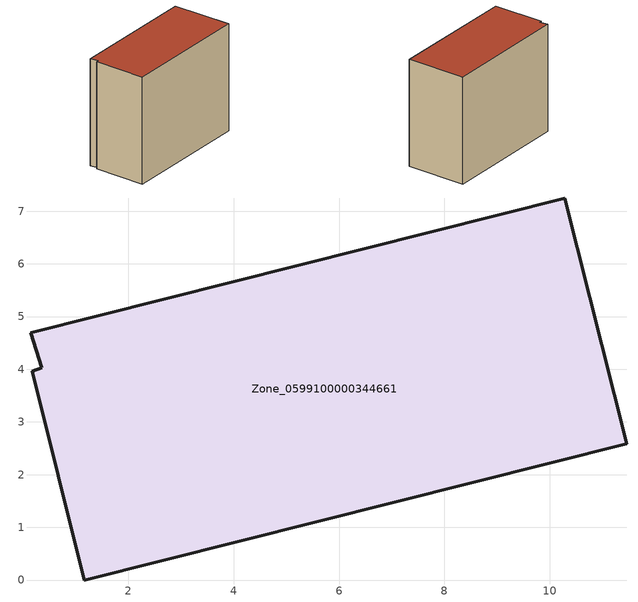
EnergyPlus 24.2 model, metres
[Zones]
Zone_0599100000344661
 floor ground (C_G): 0.36,4.03 0.15,4.69 10.29,7.25 11.46,2.59 1.17,0 0.17,3.96 z0
 wall outside (C_F): 11.46,2.59 10.29,7.25 0.15,4.69 0.36,4.03 0.17,3.96 1.17,0 11.46,2.59 z0:8.69
 roof outside (C_R): 0.15,4.69 0.36,4.03 0.17,3.96 1.17,0 11.46,2.59 10.29,7.25 z8.69
[BUILDING]
Pand.0599100000344661: North Axis=0; Terrain=City; Loads Convergence Tolerance Value=0.04; Temperature Convergence Tolerance Value=0.4; Solar Distribution=FullExterior; Maximum Number of Warmup Days=25; Minimum Number of Warmup Days=1
[Site:Location]
Rotterdam.The.Hague.AP_ZH_NLD Design_Conditions: Latitude=51.96; Longitude=4.45; Time Zone=1; Elevation=-4.5
[SITE:GROUNDTEMPERATURE:BUILDINGSURFACE]
18, 18, 18, 18, 18, 18, 18, 18, 18, 18, 18, 18
[MATERIAL] Thermal Absorptance=0.9; Solar Absorptance=0.7; Visible Absorptance=0.7
Name | Roughness | Thickness | Conductivity | Density | Specific Heat
G.TI.1992-2005 | MediumSmooth | 0.15 | 0.06 | 540 | 1210
F.TI.1992-2005 | Rough | 0.3 | 0.12 | 1920 | 840
R.TI.1992-2005 | MediumRough | 0.2 | 0.08 | 1500 | 1000
[CONSTRUCTION]
C_G: G.TI.1992-2005
C_F: F.TI.1992-2005
C_R: R.TI.1992-2005
[ZONE]
Zone_0599100000344661: Type=1; Multiplier=1; Ceiling Height=Autocalculate; Volume=Autocalculate; Floor Area=autocalculate; Part of Total Floor Area=Yes
[ZONEINFILTRATION:DESIGNFLOWRATE]
Infil_Zone_0599100000344661: Zone or ZoneList or Space or SpaceList=Zone_0599100000344661; Schedule=AlwaysOn; Design Flow Rate Calculation Method=Flow/Area; Flow Rate per Floor Area=0.0015; Constant Term Coefficient=1; Temperature Term Coefficient=0; Velocity Term Coefficient=0; Velocity Squared Term Coefficient=0
[HVACTEMPLATE:ZONE:IDEALLOADSAIRSYSTEM]
Zone_0599100000344661: Maximum Heating Supply Air Temperature=50; Minimum Cooling Supply Air Temperature=13; Maximum Heating Supply Air Humidity Ratio=0.0156; Minimum Cooling Supply Air Humidity Ratio=0.0077; Heating Limit=NoLimit; Cooling Limit=NoLimit; Dehumidification Control Type=ConstantSensibleHeatRatio; Cooling Sensible Heat Ratio=0.7; Dehumidification Setpoint=60; Humidification Control Type=None; Humidification Setpoint=30; Outdoor Air Method=None; Outdoor Air Flow Rate per Person=0.00944; Outdoor Air Flow Rate per Zone Floor Area=0; Outdoor Air Flow Rate per Zone=0; Demand Controlled Ventilation Type=None; Outdoor Air Economizer Type=NoEconomizer; Heat Recovery Type=None; Sensible Heat Recovery Effectiveness=0.7; Latent Heat Recovery Effectiveness=0.65
[ZONECONTROL:THERMOSTAT]
ThermostatControl_Zone_0599100000344661: Zone or ZoneList=Zone_0599100000344661; Control Type Schedule=DualSetpointControlType; Control 1=Thermostat_Zone_0599100000344661; Temperature Difference Between Cutout And Setpoint=0
[THERMOSTATSETPOINT:DUALSETPOINT]
Thermostat_Zone_0599100000344661: Heating Setpoint Temperature Schedule=HeatingSetpoint_Zone_0599100000344661; Cooling Setpoint Temperature Schedule=CoolingSetpoint_Zone_0599100000344661
[SCHEDULE:COMPACT]
HeatingSetpoint_Zone_0599100000344661: Through: 12/31, For: AllDays, Until: 24:00, 21
CoolingSetpoint_Zone_0599100000344661: Through: 12/31, For: AllDays, Until: 24:00, 24
DualSetpointControlType: Through: 12/31, For: AllDays, Until: 24:00, 4
AlwaysOn: Through: 12/31, For: AllDays, Until: 24:00, 1
